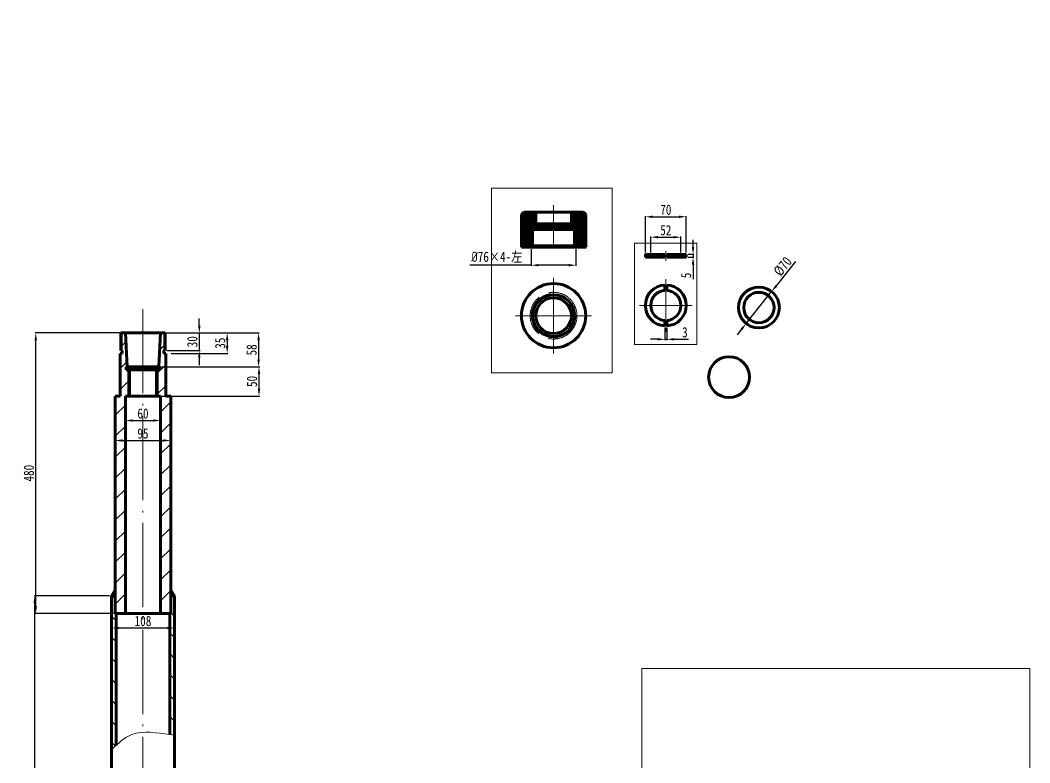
# Model space of a CAD drawing. Extents: x -49005 to 5786, y 3040 to 28144.
# Drawn here: x -32279 to -30552, y 20668 to 21939 of the extents above; entities that cross this region are included whole.
import ezdxf

# ---------------------------------------------------------------- set-up
doc = ezdxf.new("R2010")
doc.units = 0
doc.header["$LTSCALE"] = 6
doc.linetypes.add('ACAD_ISO02W100', pattern=[15, 12, -3])
doc.linetypes.add('ACAD_ISO04W100', pattern=[30.5, 24, -3, 0.5, -3])
doc.layers.get('Defpoints').update_dxf_attribs({"linetype": 'CONTINUOUS'})
for name, color, linetype, lineweight in [('CEN', 6, 'ACAD_ISO04W100', 15), ('CON', 7, 'CONTINUOUS', 70), ('DASH', 4, 'ACAD_ISO02W100', 15), ('HATCH', 3, 'CONTINUOUS', 18), ('min', 1, 'CONTINUOUS', 18)]:
    doc.layers.add(name, color=color, linetype=linetype, lineweight=lineweight)
doc.layers.add('harch', color=3, linetype='CONTINUOUS')
doc.styles.get("Standard").update_dxf_attribs({"font": 'SIMFANG.TTF', "width": 0.8})
doc.dimstyles.get("Standard").update_dxf_attribs({"dimscale": 5, "dimtxt": 3.5, "dimasz": 2.5, "dimexe": 0.25, "dimexo": 0.625, "dimtad": 1, "dimdec": 0, "dimzin": 1, "dimdsep": 46, "dimlunit": 6, "dimtxsty": 'Standard', "dimcen": 2.5, "dimadec": 0, "dimazin": 0, "dimtfac": 1, "dimtdec": 0, "dimtmove": 0, "dimatfit": 3, "dimfxl": 1, "dimtolj": 1, "dimtzin": 0, "dimarcsym": 0})
doc.dimstyles.new('STANDARD$3', dxfattribs={"dimscale": 5, "dimtxt": 3.5, "dimasz": 2.5, "dimexe": 0.25, "dimexo": 0.625, "dimtad": 1, "dimdec": 0, "dimzin": 4, "dimdsep": 46, "dimlunit": 6, "dimtxsty": 'Standard', "dimcen": 2.5, "dimadec": 0, "dimazin": 0, "dimtfac": 1, "dimtdec": 0, "dimtmove": 0, "dimatfit": 3, "dimfxl": 1, "dimtolj": 1, "dimtzin": 0, "dimarcsym": 0})
pattern_1 = [(45, (-13092.3023, 2749.7063), (-2.24506403, 2.24506403), [])]

# ---------------------------------------------------------------- blocks, each defined once
blk = doc.blocks.new('*D30')
at = {"layer": 'CON', "color": 0, "lineweight": -2}
for p, q in [((-31973, 21416.1), (-31973, 21428.6)), ((-32028.3, 21403.6), (-31971.8, 21403.6)), ((-31973, 21403.6), (-31973, 21373.6)), ((-32028.3, 21373.6), (-31971.8, 21373.6)), ((-31973, 21361.1), (-31973, 21348.6))]:
    blk.add_line(p, q, dxfattribs=at)
at = {"layer": 'CON', "color": 0, "lineweight": 18}
for points in [[(-31975.1, 21416.1), (-31970.9, 21416.1), (-31973, 21403.6)], [(-31975.1, 21361.1), (-31970.9, 21361.1), (-31973, 21373.6)]]:
    blk.add_solid(points, dxfattribs=at)
at = {"layer": 'Defpoints', "color": 0, "lineweight": 18}
for p in [(-32031.4, 21403.6), (-32031.4, 21373.6), (-31973, 21373.6)]:
    blk.add_point(p, dxfattribs=at)
at = {"layer": 'CON', "color": 0, "insert": (-31984.9, 21388.6), "char_height": 17.5, "attachment_point": 5, "rotation": 90}
blk.add_mtext('\\A1;30', dxfattribs=at)
blk = doc.blocks.new('*D31')
at = {"layer": 'CON', "color": 0, "lineweight": -2}
for p, q in [((-32028.3, 21403.6), (-31924.1, 21403.6)), ((-31925.4, 21391.1), (-31925.4, 21381.1)), ((-32021.3, 21368.6), (-31924.1, 21368.6))]:
    blk.add_line(p, q, dxfattribs=at)
at = {"layer": 'CON', "color": 0, "lineweight": 18}
for points in [[(-31927.4, 21391.1), (-31923.3, 21391.1), (-31925.4, 21403.6)], [(-31927.4, 21381.1), (-31923.3, 21381.1), (-31925.4, 21368.6)]]:
    blk.add_solid(points, dxfattribs=at)
at = {"layer": 'Defpoints', "color": 0, "lineweight": 18}
for p in [(-32031.4, 21403.6), (-32024.4, 21368.6), (-31925.4, 21368.6)]:
    blk.add_point(p, dxfattribs=at)
at = {"layer": 'CON', "color": 0, "insert": (-31937.2, 21386.1), "char_height": 17.5, "attachment_point": 5, "rotation": 90}
blk.add_mtext('\\A1;35', dxfattribs=at)
blk = doc.blocks.new('*D32')
at = {"layer": 'CON', "color": 0, "lineweight": -2}
for p, q in [((-32066.3, 21403.6), (-31870.4, 21403.6)), ((-31871.6, 21391.1), (-31871.6, 21358.1)), ((-32066.3, 21345.6), (-31870.4, 21345.6))]:
    blk.add_line(p, q, dxfattribs=at)
at = {"layer": 'CON', "color": 0, "lineweight": 18}
for points in [[(-31873.7, 21391.1), (-31869.5, 21391.1), (-31871.6, 21403.6)], [(-31873.7, 21358.1), (-31869.5, 21358.1), (-31871.6, 21345.6)]]:
    blk.add_solid(points, dxfattribs=at)
at = {"layer": 'Defpoints', "color": 0, "lineweight": 18}
for p in [(-32069.4, 21403.6), (-32069.4, 21345.6), (-31871.6, 21345.6)]:
    blk.add_point(p, dxfattribs=at)
at = {"layer": 'CON', "color": 0, "insert": (-31883.5, 21374.6), "char_height": 17.5, "attachment_point": 5, "rotation": 90}
blk.add_mtext('\\A1;58', dxfattribs=at)
blk = doc.blocks.new('*D33')
at = {"layer": 'CON', "color": 0, "lineweight": -2}
for p, q in [((-32066.3, 21345.6), (-31869.7, 21345.6)), ((-31870.9, 21333.1), (-31870.9, 21308.1)), ((-32066.3, 21295.6), (-31869.7, 21295.6))]:
    blk.add_line(p, q, dxfattribs=at)
at = {"layer": 'CON', "color": 0, "lineweight": 18}
for points in [[(-31873, 21333.1), (-31868.8, 21333.1), (-31870.9, 21345.6)], [(-31873, 21308.1), (-31868.8, 21308.1), (-31870.9, 21295.6)]]:
    blk.add_solid(points, dxfattribs=at)
at = {"layer": 'Defpoints', "color": 0, "lineweight": 18}
for p in [(-32069.4, 21345.6), (-32069.4, 21295.6), (-31870.9, 21295.6)]:
    blk.add_point(p, dxfattribs=at)
at = {"layer": 'CON', "color": 0, "insert": (-31882.8, 21320.6), "char_height": 17.5, "attachment_point": 5, "rotation": 90}
blk.add_mtext('\\A1;50', dxfattribs=at)
blk = doc.blocks.new('*D42')
at = {"layer": 'Defpoints', "color": 0, "lineweight": 18}
for p in [(-30912.9, 21939), (-30813.2, 20223.2)]:
    blk.add_point(p, dxfattribs=at)
at = {"layer": 'min', "color": 0, "lineweight": -2}
blk.add_line((-30819.3, 20328.6), (-30813.9, 20235.7), dxfattribs=at)
at = {"layer": 'min', "color": 0, "lineweight": 18}
blk.add_solid([(-30811.8, 20235.8), (-30816, 20235.6), (-30813.2, 20223.2)], dxfattribs=at)
at = {"layer": 'min', "color": 0, "insert": (-30805.7, 20298.3), "char_height": 17.5, "attachment_point": 5, "rotation": 273.3248}
blk.add_mtext('\\A1;SR1750', dxfattribs=at)
blk = doc.blocks.new('*D111')
at = {"layer": 'Defpoints', "color": 0, "lineweight": 18}
for p in [(-31139.9, 21538.2), (-31139.9, 21533.2), (-31128.3, 21533.2)]:
    blk.add_point(p, dxfattribs=at)
at = {"layer": 'min', "color": 0, "lineweight": -2}
for p, q in [((-31128.3, 21550.7), (-31128.3, 21563.2)), ((-31136.8, 21538.2), (-31127.1, 21538.2)), ((-31136.8, 21533.2), (-31127.1, 21533.2)), ((-31128.3, 21538.2), (-31128.3, 21533.2)), ((-31128.3, 21520.7), (-31128.3, 21495.8))]:
    blk.add_line(p, q, dxfattribs=at)
at = {"layer": 'min', "color": 0, "lineweight": 18}
for points in [[(-31130.4, 21550.7), (-31126.3, 21550.7), (-31128.3, 21538.2)], [(-31130.4, 21520.7), (-31126.3, 21520.7), (-31128.3, 21533.2)]]:
    blk.add_solid(points, dxfattribs=at)
at = {"layer": 'min', "color": 0, "lineweight": 18, "insert": (-31140.2, 21502), "char_height": 17.5, "attachment_point": 5, "rotation": 90}
blk.add_mtext('\\A1;5', dxfattribs=at)
blk = doc.blocks.new('*D112')
at = {"layer": 'Defpoints', "color": 0, "lineweight": 18}
for p in [(-31149.2, 21567.5), (-31200.7, 21538.2), (-31149.2, 21538.2)]:
    blk.add_point(p, dxfattribs=at)
at = {"layer": 'min', "color": 0, "lineweight": -2}
for p, q in [((-31200.7, 21541.3), (-31200.7, 21568.8)), ((-31188.2, 21567.5), (-31161.7, 21567.5)), ((-31149.2, 21541.3), (-31149.2, 21568.8))]:
    blk.add_line(p, q, dxfattribs=at)
at = {"layer": 'min', "color": 0, "lineweight": 18}
for points in [[(-31188.2, 21569.6), (-31188.2, 21565.5), (-31200.7, 21567.5)], [(-31161.7, 21569.6), (-31161.7, 21565.5), (-31149.2, 21567.5)]]:
    blk.add_solid(points, dxfattribs=at)
at = {"layer": 'min', "color": 0, "lineweight": 18, "insert": (-31174.9, 21579.4), "char_height": 17.5, "attachment_point": 5}
blk.add_mtext('\\A1;52', dxfattribs=at)
blk = doc.blocks.new('*D113')
at = {"layer": 'Defpoints', "color": 0, "lineweight": 18}
for p in [(-31139.9, 21602.5), (-31209.9, 21538.2), (-31139.9, 21538.2)]:
    blk.add_point(p, dxfattribs=at)
at = {"layer": 'min', "color": 0, "lineweight": -2}
for p, q in [((-31209.9, 21541.3), (-31209.9, 21603.7)), ((-31197.4, 21602.5), (-31152.4, 21602.5)), ((-31139.9, 21541.3), (-31139.9, 21603.7))]:
    blk.add_line(p, q, dxfattribs=at)
at = {"layer": 'min', "color": 0, "lineweight": 18}
for points in [[(-31197.4, 21604.6), (-31197.4, 21600.4), (-31209.9, 21602.5)], [(-31152.4, 21604.6), (-31152.4, 21600.4), (-31139.9, 21602.5)]]:
    blk.add_solid(points, dxfattribs=at)
at = {"layer": 'min', "color": 0, "lineweight": 18, "insert": (-31174.9, 21614.4), "char_height": 17.5, "attachment_point": 5}
blk.add_mtext('\\A1;70', dxfattribs=at)
blk = doc.blocks.new('*D114')
at = {"layer": 'Defpoints', "color": 0, "lineweight": 18}
for p in [(-31176.4, 21415.7), (-31173.4, 21415.7), (-31173.4, 21392.7)]:
    blk.add_point(p, dxfattribs=at)
at = {"layer": 'min', "color": 0, "lineweight": -2}
for p, q in [((-31176.4, 21412.6), (-31176.4, 21391.5)), ((-31173.4, 21412.6), (-31173.4, 21391.5)), ((-31188.9, 21392.7), (-31201.4, 21392.7)), ((-31176.4, 21392.7), (-31173.4, 21392.7)), ((-31160.9, 21392.7), (-31136.1, 21392.7))]:
    blk.add_line(p, q, dxfattribs=at)
at = {"layer": 'min', "color": 0, "lineweight": 18}
for points in [[(-31188.9, 21394.8), (-31188.9, 21390.7), (-31176.4, 21392.7)], [(-31160.9, 21394.8), (-31160.9, 21390.7), (-31173.4, 21392.7)]]:
    blk.add_solid(points, dxfattribs=at)
at = {"layer": 'min', "color": 0, "lineweight": 18, "insert": (-31142.3, 21404.6), "char_height": 17.5, "attachment_point": 5}
blk.add_mtext('\\A1;3', dxfattribs=at)
blk = doc.blocks.new('*D115')
at = {"layer": 'Defpoints', "color": 0, "lineweight": 18}
for p in [(-31405.3, 21550.4), (-31328.6, 21550.4), (-31328.6, 21519.5)]:
    blk.add_point(p, dxfattribs=at)
at = {"layer": 'min', "color": 0, "lineweight": -2}
for p, q in [((-31405.3, 21547.3), (-31405.3, 21518.3)), ((-31328.6, 21547.3), (-31328.6, 21518.3)), ((-31405.3, 21519.5), (-31510.2, 21519.5)), ((-31341.1, 21519.5), (-31392.8, 21519.5))]:
    blk.add_line(p, q, dxfattribs=at)
at = {"layer": 'min', "color": 0, "lineweight": 18}
for points in [[(-31392.8, 21521.6), (-31392.8, 21517.5), (-31405.3, 21519.5)], [(-31341.1, 21521.6), (-31341.1, 21517.5), (-31328.6, 21519.5)]]:
    blk.add_solid(points, dxfattribs=at)
at = {"layer": 'min', "color": 0, "lineweight": 70, "insert": (-31464, 21533.4), "char_height": 17.5, "attachment_point": 5}
blk.add_mtext('\\A1;{\\Fisocp|c134;%%C}76×4-左', dxfattribs=at)
blk = doc.blocks.new('*D155')
at = {"layer": 'Defpoints', "color": 0, "lineweight": 18}
for p in [(-32021.9, 21219.5), (-32116.9, 21180.9), (-32021.9, 21180.9)]:
    blk.add_point(p, dxfattribs=at)
at = {"layer": 'harch', "color": 0, "lineweight": -2}
for p, q in [((-32116.9, 21184.1), (-32116.9, 21220.8)), ((-32104.4, 21219.5), (-32034.4, 21219.5)), ((-32021.9, 21184.1), (-32021.9, 21220.8))]:
    blk.add_line(p, q, dxfattribs=at)
at = {"layer": 'harch', "color": 0, "lineweight": 18}
for points in [[(-32104.4, 21221.6), (-32104.4, 21217.4), (-32116.9, 21219.5)], [(-32034.4, 21221.6), (-32034.4, 21217.4), (-32021.9, 21219.5)]]:
    blk.add_solid(points, dxfattribs=at)
at = {"layer": 'harch', "color": 0, "lineweight": 18, "insert": (-32069.4, 21231.4), "char_height": 17.5, "attachment_point": 5}
blk.add_mtext('\\A1;95', dxfattribs=at)
blk = doc.blocks.new('_None')
blk = doc.blocks.new('*D156')
at = {"layer": 'Defpoints', "color": 0, "lineweight": 18}
for p in [(-32099.4, 21249.2), (-32039.4, 21253.7), (-32039.4, 21249.2)]:
    blk.add_point(p, dxfattribs=at)
at = {"layer": 'harch', "color": 0, "lineweight": -2}
for p, q in [((-32099.4, 21252.3), (-32099.4, 21255)), ((-32086.9, 21253.7), (-32051.9, 21253.7)), ((-32039.4, 21252.3), (-32039.4, 21255))]:
    blk.add_line(p, q, dxfattribs=at)
at = {"layer": 'harch', "color": 0, "lineweight": 18}
for points in [[(-32086.9, 21255.8), (-32086.9, 21251.7), (-32099.4, 21253.7)], [(-32051.9, 21255.8), (-32051.9, 21251.7), (-32039.4, 21253.7)]]:
    blk.add_solid(points, dxfattribs=at)
at = {"layer": 'harch', "color": 0, "lineweight": 18, "insert": (-32069.4, 21265.6), "char_height": 17.5, "attachment_point": 5}
blk.add_mtext('\\A1;60', dxfattribs=at)
blk = doc.blocks.new('*D157')
at = {"layer": 'Defpoints', "color": 0, "lineweight": 18}
for p in [(-32254.6, 20953.6), (-32123.4, 20953.6), (-32069.4, 18169.6)]:
    blk.add_point(p, dxfattribs=at)
at = {"layer": 'harch', "color": 0, "lineweight": -2}
for p, q in [((-32126.5, 20953.6), (-32255.8, 20953.6)), ((-32254.6, 18182.1), (-32254.6, 20941.1)), ((-32072.5, 18169.6), (-32255.8, 18169.6))]:
    blk.add_line(p, q, dxfattribs=at)
at = {"layer": 'harch', "color": 0, "lineweight": 18}
for points in [[(-32256.7, 20941.1), (-32252.5, 20941.1), (-32254.6, 20953.6)], [(-32256.7, 18182.1), (-32252.5, 18182.1), (-32254.6, 18169.6)]]:
    blk.add_solid(points, dxfattribs=at)
at = {"layer": 'harch', "color": 0, "lineweight": 18, "insert": (-32268, 19561.6), "char_height": 17.5, "attachment_point": 5, "rotation": 90}
blk.add_mtext('\\A1;2,784', dxfattribs=at)
blk = doc.blocks.new('*D159')
at = {"layer": 'Defpoints', "color": 0, "lineweight": 18}
for p in [(-32015.4, 20898.6), (-32123.4, 20878.3), (-32015.4, 20878.3)]:
    blk.add_point(p, dxfattribs=at)
at = {"layer": 'harch', "color": 0, "lineweight": -2}
for p, q in [((-32123.4, 20881.5), (-32123.4, 20899.8)), ((-32015.4, 20881.5), (-32015.4, 20899.8)), ((-32110.9, 20898.6), (-32027.9, 20898.6))]:
    blk.add_line(p, q, dxfattribs=at)
at = {"layer": 'harch', "color": 0, "lineweight": 18}
for points in [[(-32110.9, 20900.7), (-32110.9, 20896.5), (-32123.4, 20898.6)], [(-32027.9, 20900.7), (-32027.9, 20896.5), (-32015.4, 20898.6)]]:
    blk.add_solid(points, dxfattribs=at)
at = {"layer": 'harch', "color": 0, "lineweight": 18, "insert": (-32069.4, 20910.5), "char_height": 17.5, "attachment_point": 5}
blk.add_mtext('\\A1;108', dxfattribs=at)
blk = doc.blocks.new('*D160')
at = {"layer": 'Defpoints', "color": 0, "lineweight": 18}
for p in [(-32252.8, 21403.6), (-32069.4, 21403.6), (-32069.4, 20923.6)]:
    blk.add_point(p, dxfattribs=at)
at = {"layer": 'harch', "color": 0, "lineweight": -2}
for p, q in [((-32072.5, 21403.6), (-32254, 21403.6)), ((-32252.8, 20936.1), (-32252.8, 21391.1)), ((-32072.5, 20923.6), (-32254, 20923.6))]:
    blk.add_line(p, q, dxfattribs=at)
at = {"layer": 'harch', "color": 0, "lineweight": 18}
for points in [[(-32254.8, 21391.1), (-32250.7, 21391.1), (-32252.8, 21403.6)], [(-32254.8, 20936.1), (-32250.7, 20936.1), (-32252.8, 20923.6)]]:
    blk.add_solid(points, dxfattribs=at)
at = {"layer": 'harch', "color": 0, "lineweight": 18, "insert": (-32264.6, 21163.6), "char_height": 17.5, "attachment_point": 5, "rotation": 90}
blk.add_mtext('\\A1;480', dxfattribs=at)
blk = doc.blocks.new('*D172')
at = {"layer": 'Defpoints', "color": 0, "lineweight": 70}
for p in [(-30993.9, 21474.5), (-31037.5, 21419.7)]:
    blk.add_point(p, dxfattribs=at)
at = {"layer": 'harch', "color": 0, "lineweight": -2}
for p, q in [((-30952.8, 21526), (-30986.1, 21484.2)), ((-31037.5, 21419.7), (-30993.9, 21474.5)), ((-31045.3, 21410), (-31053.1, 21400.2))]:
    blk.add_line(p, q, dxfattribs=at)
at = {"layer": 'harch', "color": 0, "lineweight": 70}
for points in [[(-30987.7, 21485.5), (-30984.4, 21482.9), (-30993.9, 21474.5)], [(-31046.9, 21411.3), (-31043.7, 21408.7), (-31037.5, 21419.7)]]:
    blk.add_solid(points, dxfattribs=at)
at = {"layer": 'harch', "color": 0, "lineweight": 70, "insert": (-30974.8, 21517.4), "char_height": 17.5, "attachment_point": 5, "rotation": 51.4464}
blk.add_mtext('\\A1;%%c70', dxfattribs=at)

msp = doc.modelspace()

# ---------------------------------------------------------------- hatches: boundary and pattern name
at = {"layer": 'CON'}
h = msp.add_hatch(dxfattribs=at)
h.set_pattern_fill('ANSI31', color=256, style=0)
h.set_pattern_definition([(45, (-7740.8066, 2749.7063), (-2.24506403, 2.24506403), [])])
h.paths.add_polyline_path([(-31200.7, 21538.17), (-31209.95, 21538.17), (-31209.95, 21533.17), (-31200.7, 21533.17)])
h.paths.add_polyline_path([(-31139.95, 21538.17), (-31149.2, 21538.17), (-31149.2, 21533.17), (-31139.95, 21533.17)])
h = msp.add_hatch(dxfattribs=at)
h.set_pattern_fill('ANSI31', color=256, scale=0.5, style=0)
h.set_pattern_definition([(45, (-7740.8066, 2749.7063), (-1.122532015, 1.122532015), [])])
h.paths.add_polyline_path([(-31200.7, 21538.17), (-31209.95, 21538.17), (-31209.95, 21533.17), (-31200.7, 21533.17)])
h.paths.add_polyline_path([(-31139.95, 21538.17), (-31149.2, 21538.17), (-31149.2, 21533.17), (-31139.95, 21533.17)])
h = msp.add_hatch(dxfattribs=at)
h.set_pattern_fill('ANSI31', color=256, style=0)
h.set_pattern_definition(pattern_1)
h.paths.add_polyline_path([(-32116.88, 20963.1), (-32123.38, 20953.58), (-32116.88, 20953.58)])
h.paths.add_polyline_path([(-32021.88, 20963.1), (-32021.88, 20953.58), (-32015.38, 20953.58)])
h = msp.add_hatch(color=256, dxfattribs=at)
h.paths.add_polyline_path([(-32116.88, 20963.1), (-32123.38, 20953.58), (-32116.88, 20953.58)])
h.paths.add_polyline_path([(-32021.88, 20963.1), (-32021.88, 20953.58), (-32015.38, 20953.58)])
at = {"layer": 'harch', "lineweight": 70}
h = msp.add_hatch(dxfattribs=at)
h.set_pattern_fill('ANSI31', color=256, style=0)
h.set_pattern_definition(pattern_1)
h.paths.add_polyline_path([(-31404.97, 21580.43), (-31406.97, 21580.43), (-31406.97, 21585.43), (-31401.97, 21585.43), (-31401.97, 21590.43), (-31397.47, 21590.43), (-31397.47, 21607.43, 0.4142136), (-31400.47, 21610.43), (-31417.97, 21610.43), (-31421.97, 21606.43), (-31421.97, 21550.43), (-31405.31, 21550.43), (-31404.97, 21550.76)])
h.paths.add_polyline_path([(-31402.81, 21580.43), (-31404.97, 21580.43), (-31404.97, 21550.76), (-31402.81, 21552.93)], flags=16)
h.paths.add_polyline_path([(-31328.97, 21580.43), (-31331.14, 21580.43), (-31331.14, 21552.93), (-31328.97, 21550.76)], flags=17)
h.paths.add_polyline_path([(-31311.97, 21606.43), (-31315.97, 21610.43), (-31333.47, 21610.43, 0.4142136), (-31336.47, 21607.43), (-31336.47, 21590.43), (-31331.97, 21590.43), (-31331.97, 21585.43), (-31326.97, 21585.43), (-31326.97, 21580.43), (-31328.97, 21580.43), (-31328.97, 21550.76), (-31328.64, 21550.43), (-31311.97, 21550.43)])
at = {"layer": 'harch'}
h = msp.add_hatch(dxfattribs=at)
h.set_pattern_fill('ANSI31', color=256, scale=8, style=0)
h.set_pattern_definition([(45, (-13092.302, 2749.706), (-17.960512, 17.960512), [])])
h.paths.add_polyline_path([(-32099.38, 21295.58), (-32095.38, 21295.58), (-32095.38, 21340.58), (-32098.38, 21340.58), (-32098.38, 21345.58), (-32096.48, 21345.58), (-32099.38, 21403.58), (-32105.18, 21403.58), (-32105.18, 21373.58), (-32104.88, 21373.58), (-32104.88, 21368.58), (-32108.38, 21368.58), (-32108.38, 21295.58), (-32116.88, 21295.58), (-32116.88, 20923.58), (-32099.38, 20923.58)])
h.paths.add_polyline_path([(-32021.88, 21295.58), (-32030.38, 21295.58), (-32030.38, 21368.58), (-32033.88, 21368.58), (-32033.88, 21373.58), (-32033.58, 21373.58), (-32033.58, 21403.58), (-32039.38, 21403.58), (-32042.28, 21345.58), (-32040.38, 21345.58), (-32040.38, 21340.58), (-32043.38, 21340.58), (-32043.38, 21295.58), (-32039.38, 21295.58), (-32039.38, 20923.58), (-32021.88, 20923.58)])
h.paths.add_polyline_path([(-32043.38, 21340.58), (-32046.09, 21340.58), (-32046.09, 21295.58), (-32043.38, 21295.58)])
h.paths.add_polyline_path([(-32092.68, 21340.58), (-32095.38, 21340.58), (-32095.38, 21295.58), (-32092.68, 21295.58)])
h.paths.add_polyline_path([(-32107.38, 21373.58), (-32105.18, 21373.58), (-32105.18, 21403.58), (-32107.38, 21403.58)], flags=16)
h.paths.add_polyline_path([(-32031.38, 21403.58), (-32033.58, 21403.58), (-32033.58, 21373.58), (-32031.38, 21373.58)], flags=17)
at = {"layer": 'HATCH'}
h = msp.add_hatch(dxfattribs=at)
h.set_pattern_fill('ANSI31', color=256, scale=8, angle=90, style=0)
h.set_pattern_definition([(135, (-13092.302, 2749.706), (-17.960512, -17.960512), [])])
edge = h.paths.add_edge_path()
edge.add_spline(control_points=[(-32123.38, 20689.54), (-32120.75, 20692.3), (-32118.08, 20694.99), (-32115.38, 20697.56)], knot_values=[91.5628811, 91.5628811, 91.5628811, 91.5628811, 101.5673457, 101.5673457, 101.5673457, 101.5673457], degree=3, periodic=0)
edge.add_line((-32115.38, 20697.56), (-32115.38, 20923.58))
edge.add_line((-32115.38, 20923.58), (-32116.88, 20923.58))
edge.add_line((-32116.88, 20923.58), (-32116.88, 20953.58))
edge.add_line((-32116.88, 20953.58), (-32123.38, 20953.58))
edge.add_line((-32123.38, 20953.58), (-32123.38, 20689.54))
edge = h.paths.add_edge_path()
edge.add_spline(control_points=[(-32023.38, 20716.2), (-32020.71, 20715.92), (-32018.05, 20715.69), (-32015.38, 20715.5)], knot_values=[198.1428722, 198.1428722, 198.1428722, 198.1428722, 205.8884175, 205.8884175, 205.8884175, 205.8884175], degree=3, periodic=0)
edge.add_line((-32015.38, 20715.5), (-32015.38, 20953.58))
edge.add_line((-32015.38, 20953.58), (-32021.88, 20953.58))
edge.add_line((-32021.88, 20953.58), (-32021.88, 20923.58))
edge.add_line((-32021.88, 20923.58), (-32023.38, 20923.58))
edge.add_line((-32023.38, 20923.58), (-32023.38, 20716.2))

# ---------------------------------------------------------------- linework, layer by layer
at = {"layer": 'CEN'}
for p, q in [((-31366.97, 21550.43), (-31366.97, 21622.36)), ((-31366.97, 21550.43), (-31366.97, 21622.36)), ((-31174.95, 21543.41), (-31174.95, 21526.91)), ((-31366.97, 21368.17), (-31366.97, 21498.17)), ((-31174.95, 21405.66), (-31174.95, 21495.66)), ((-32069.38, 21444.31), (-32069.38, 18143.58)), ((-31219.95, 21450.66), (-31129.95, 21450.66)), ((-31431.97, 21433.17), (-31301.97, 21433.17))]:
    msp.add_line(p, q, dxfattribs=at)
at = {"layer": 'CON'}
for p, q in [((-31417.97, 21610.43), (-31421.97, 21606.43)), ((-31417.97, 21610.43), (-31421.97, 21606.43)), ((-31417.97, 21610.43), (-31315.97, 21610.43)), ((-31417.97, 21610.43), (-31315.97, 21610.43)), ((-31315.97, 21610.43), (-31311.97, 21606.43)), ((-31315.97, 21610.43), (-31311.97, 21606.43)), ((-31421.97, 21550.43), (-31421.97, 21606.43)), ((-31421.97, 21550.43), (-31421.97, 21606.43)), ((-31397.47, 21590.43), (-31397.47, 21607.43)), ((-31397.47, 21590.43), (-31397.47, 21607.43)), ((-31336.47, 21590.43), (-31336.47, 21607.43)), ((-31336.47, 21590.43), (-31336.47, 21607.43)), ((-31311.97, 21550.43), (-31311.97, 21606.43)), ((-31311.97, 21550.43), (-31311.97, 21606.43)), ((-31406.97, 21585.43), (-31326.97, 21585.43)), ((-31406.97, 21580.43), (-31406.97, 21585.43)), ((-31406.97, 21580.43), (-31406.97, 21585.43)), ((-31406.97, 21585.43), (-31326.97, 21585.43)), ((-31406.97, 21580.43), (-31326.97, 21580.43)), ((-31406.97, 21580.43), (-31326.97, 21580.43)), ((-31402.81, 21552.93), (-31402.81, 21580.43)), ((-31402.81, 21552.93), (-31402.81, 21580.43)), ((-31401.97, 21590.43), (-31331.97, 21590.43)), ((-31401.97, 21585.43), (-31401.97, 21590.43)), ((-31401.97, 21585.43), (-31401.97, 21590.43)), ((-31401.97, 21590.43), (-31331.97, 21590.43)), ((-31331.97, 21585.43), (-31331.97, 21590.43)), ((-31331.97, 21585.43), (-31331.97, 21590.43)), ((-31331.14, 21552.93), (-31331.14, 21580.43)), ((-31331.14, 21552.93), (-31331.14, 21580.43)), ((-31326.97, 21580.43), (-31326.97, 21585.43)), ((-31326.97, 21580.43), (-31326.97, 21585.43)), ((-31421.97, 21550.43), (-31311.97, 21550.43)), ((-31421.97, 21550.43), (-31311.97, 21550.43)), ((-31402.81, 21552.93), (-31405.31, 21550.43)), ((-31402.81, 21552.93), (-31405.31, 21550.43)), ((-31402.81, 21552.93), (-31331.14, 21552.93)), ((-31402.81, 21552.93), (-31331.14, 21552.93)), ((-31331.14, 21552.93), (-31328.64, 21550.43)), ((-31331.14, 21552.93), (-31328.64, 21550.43)), ((-31209.95, 21533.17), (-31209.95, 21538.17)), ((-31209.95, 21538.17), (-31176.45, 21538.17)), ((-31209.95, 21533.17), (-31176.45, 21533.17)), ((-31200.7, 21533.17), (-31200.7, 21538.17)), ((-31176.45, 21538.17), (-31176.45, 21533.17)), ((-31173.45, 21538.17), (-31173.45, 21533.17)), ((-31173.45, 21538.17), (-31139.95, 21538.17)), ((-31173.45, 21533.17), (-31139.95, 21533.17)), ((-31149.2, 21533.17), (-31149.2, 21538.17)), ((-31139.95, 21533.17), (-31139.95, 21538.17)), ((-31176.45, 21485.63), (-31176.45, 21476.37)), ((-31173.45, 21485.63), (-31173.45, 21476.37)), ((-31176.45, 21424.95), (-31176.45, 21415.69)), ((-31173.45, 21424.95), (-31173.45, 21415.69)), ((-32107.38, 21403.58), (-32107.38, 21373.58)), ((-32107.38, 21403.58), (-32031.38, 21403.58)), ((-32099.38, 21403.58), (-32096.48, 21345.58)), ((-32039.38, 21403.58), (-32042.28, 21345.58)), ((-32031.38, 21403.58), (-32031.38, 21373.58)), ((-32108.38, 21368.58), (-32104.88, 21368.58)), ((-32108.38, 21368.58), (-32108.38, 21295.58)), ((-32107.38, 21373.58), (-32104.88, 21373.58)), ((-32104.88, 21373.58), (-32104.88, 21368.58)), ((-32033.88, 21373.58), (-32033.88, 21368.58)), ((-32033.88, 21373.58), (-32031.38, 21373.58)), ((-32033.88, 21368.58), (-32030.38, 21368.58)), ((-32030.38, 21368.58), (-32030.38, 21295.58)), ((-32098.38, 21345.58), (-32098.38, 21340.58)), ((-32098.38, 21345.58), (-32040.38, 21345.58)), ((-32098.38, 21340.58), (-32040.38, 21340.58)), ((-32092.68, 21340.58), (-32092.68, 21295.58)), ((-32046.09, 21340.58), (-32046.09, 21295.58)), ((-32040.38, 21345.58), (-32040.38, 21340.58)), ((-32116.88, 21295.58), (-32116.88, 20923.58)), ((-32116.88, 21295.58), (-32108.38, 21295.58)), ((-32099.38, 21295.58), (-32099.38, 20923.58)), ((-32099.38, 21295.58), (-32039.38, 21295.58)), ((-32099.38, 21295.58), (-32039.38, 21295.58)), ((-32039.38, 21295.58), (-32039.38, 20923.58)), ((-32030.38, 21295.58), (-32021.88, 21295.58)), ((-32021.88, 21295.58), (-32021.88, 20923.58)), ((-32123.38, 20953.58), (-32116.88, 20963.1)), ((-32123.38, 20953.58), (-32123.38, 18169.58)), ((-32123.38, 20953.58), (-32116.88, 20953.58)), ((-32015.38, 20953.58), (-32021.88, 20963.1)), ((-32021.88, 20953.58), (-32015.38, 20953.58)), ((-32015.38, 20953.58), (-32015.38, 18169.58)), ((-32116.88, 20923.58), (-32021.88, 20923.58)), ((-32115.38, 20923.58), (-32115.38, 20697.56)), ((-32023.38, 20923.58), (-32023.38, 20716.2))]:
    msp.add_line(p, q, dxfattribs=at)
for radius in [55, 35.84, 30.5]:
    msp.add_circle((-31366.97, 21433.17), radius, dxfattribs=at)
for centre, radius, start, end in [((-31400.47, 21607.43), 3, 0, 90), ((-31400.47, 21607.43), 3, 0, 90), ((-31333.47, 21607.43), 3, 90, 180), ((-31333.47, 21607.43), 3, 90, 180), ((-31174.95, 21450.66), 35, 92.45629, 267.54371), ((-31174.95, 21450.66), 25.75, 93.33951, 266.66049), ((-31174.95, 21450.66), 35, 272.45629, 87.54371), ((-31174.95, 21450.66), 25.75, 273.33951, 86.66049)]:
    msp.add_arc(centre, radius, start, end, dxfattribs=at)
at = {"layer": 'DASH'}
msp.add_circle((-31366.97, 21433.17), 40, dxfattribs=at)
at = {"layer": 'harch', "lineweight": 70}
for centre, radius in [((-31015.68, 21447.1), 35), ((-31015.68, 21447.1), 26), ((-31066.65, 21327.95), 35)]:
    msp.add_circle(centre, radius, dxfattribs=at)
at = {"layer": 'min'}
for p, q in [((-31404.97, 21550.76), (-31404.97, 21580.43)), ((-31404.97, 21550.76), (-31404.97, 21580.43)), ((-31328.97, 21550.76), (-31328.97, 21580.43)), ((-31328.97, 21550.76), (-31328.97, 21580.43)), ((-32105.18, 21403.58), (-32105.18, 21373.58)), ((-32033.58, 21403.58), (-32033.58, 21373.58)), ((-32095.38, 21340.58), (-32095.38, 21295.58)), ((-32043.38, 21340.58), (-32043.38, 21295.58))]:
    msp.add_line(p, q, dxfattribs=at)
for points in [[(-31473.41, 21335.34), (-31266.48, 21335.34), (-31266.48, 21651.34), (-31473.41, 21651.34)], [(-31228.41, 21383.65), (-31121.66, 21383.65), (-31121.66, 21557.13), (-31228.41, 21557.13)], [(-31216.2, 19931.03), (-30552.2, 19931.03), (-30552.2, 20829.3), (-31216.2, 20829.3)]]:
    msp.add_lwpolyline(points, close=True, dxfattribs=at)
msp.add_arc((-31366.97, 21433.17), 38, 98.98003, 24.54906, dxfattribs=at)
msp.add_open_spline([(-32123.38, 20689.54), (-32112.46, 20700.97), (-32083.29, 20727.43), (-32043.14, 20717.87), (-32018.05, 20715.69), (-32015.38, 20715.5)], degree=3, knots=[91.5628811, 91.5628811, 91.5628811, 91.5628811, 132.9918881, 198.1428722, 205.8884175, 205.8884175, 205.8884175, 205.8884175], dxfattribs=at)

# ---------------------------------------------------------------- dimensions: what is measured, and where the dimension line sits
at = {"layer": 'CON'}
for base, p1, p2, picture, middle in [((-31973, 21373.58), (-32031.38, 21403.58), (-32031.38, 21373.58), '*D30', (-31984.88, 21388.58)), ((-31871.6, 21345.58), (-32069.38, 21403.58), (-32069.38, 21345.58), '*D32', (-31883.48, 21374.58)), ((-31925.35, 21368.58), (-32031.38, 21403.58), (-32024.38, 21368.58), '*D31', (-31937.23, 21386.08)), ((-31870.9, 21295.58), (-32069.38, 21345.58), (-32069.38, 21295.58), '*D33', (-31882.78, 21320.58))]:
    dim = msp.add_linear_dim(base=base, p1=p1, p2=p2, angle=90, dimstyle='Standard', dxfattribs=at)
    dim.commit()
    dim.dimension.update_dxf_attribs({"geometry": picture, "text_midpoint": middle})
at = {"layer": 'harch', "lineweight": 70}
dim = msp.add_diameter_dim_2p(p1=(-31037.49, 21419.73), p2=(-30993.86, 21474.47), dimstyle='STANDARD$3', override={"dimpost": '%%c<>', "dimldrblk": 'None'}, dxfattribs=at)
dim.commit()
dim.dimension.update_dxf_attribs({"geometry": '*D172', "text_midpoint": (-30965.56, 21509.99)})
at = {"layer": 'harch', "lineweight": 18}
for base, p1, p2, picture, middle in [((-32252.77, 21403.58), (-32069.38, 20923.58), (-32069.38, 21403.58), '*D160', (-32264.64, 21163.58)), ((-32254.57, 20953.58), (-32069.38, 18169.58), (-32123.38, 20953.58), '*D157', (-32267.96, 19561.58))]:
    dim = msp.add_linear_dim(base=base, p1=p1, p2=p2, angle=90, dimstyle='Standard', override={"dimldrblk": 'None'}, dxfattribs=at)
    dim.commit()
    dim.dimension.update_dxf_attribs({"geometry": picture, "text_midpoint": middle})
for base, p1, p2, picture, middle in [((-32039.38, 21253.74), (-32099.38, 21249.22), (-32039.38, 21249.22), '*D156', (-32069.38, 21265.62)), ((-32021.88, 21219.53), (-32116.88, 21180.95), (-32021.88, 21180.95), '*D155', (-32069.38, 21231.41)), ((-32015.38, 20898.59), (-32123.38, 20878.35), (-32015.38, 20878.35), '*D159', (-32069.38, 20910.47))]:
    dim = msp.add_linear_dim(base=base, p1=p1, p2=p2, dimstyle='Standard', override={"dimldrblk": 'None'}, dxfattribs=at)
    dim.commit()
    dim.dimension.update_dxf_attribs({"geometry": picture, "text_midpoint": middle})
at = {"layer": 'min'}
dim = msp.add_radius_dim(center=(-30912.88, 21938.97), mpoint=(-30813.2, 20223.2), text='SR1750', dimstyle='Standard', dxfattribs=at)
dim.commit()
dim.dimension.update_dxf_attribs({"geometry": '*D42', "text_midpoint": (-30817.53, 20297.65), "dimtype": 164})
at = {"layer": 'min', "lineweight": 18}
for base, p1, p2, picture, middle in [((-31139.95, 21602.48), (-31209.95, 21538.17), (-31139.95, 21538.17), '*D113', (-31174.95, 21614.36)), ((-31149.19855038, 21567.53839798), (-31200.69855038, 21538.16944867), (-31149.19855038, 21538.16944867), '*D112', (-31174.94855038, 21579.41339798)), ((-31173.45, 21392.73), (-31176.45, 21415.69), (-31173.45, 21415.69), '*D114', (-31142.3, 21404.61))]:
    dim = msp.add_linear_dim(base=base, p1=p1, p2=p2, dimstyle='Standard', dxfattribs=at)
    dim.commit()
    dim.dimension.update_dxf_attribs({"geometry": picture, "text_midpoint": middle})
dim = msp.add_linear_dim(base=(-31128.33, 21533.17), p1=(-31139.95, 21538.17), p2=(-31139.95, 21533.17), angle=90, dimstyle='Standard', dxfattribs=at)
dim.commit()
dim.dimension.update_dxf_attribs({"geometry": '*D111', "text_midpoint": (-31140.21, 21501.98)})
at = {"layer": 'min', "lineweight": 70}
dim = msp.add_linear_dim(base=(-31328.64, 21519.53), p1=(-31405.31, 21550.43), p2=(-31328.64, 21550.43), text='{\\Fisocp|c134;%%C}76×4-左', dimstyle='Standard', dxfattribs=at)
dim.commit()
dim.dimension.update_dxf_attribs({"geometry": '*D115', "text_midpoint": (-31464.02, 21519.53), "dimtype": 160})

doc.saveas('drawing.dxf')
